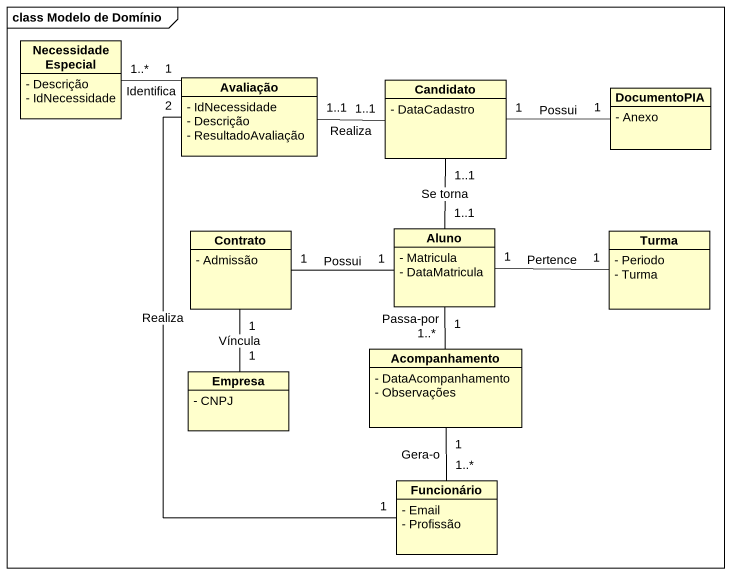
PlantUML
@startuml
mainframe class Modelo de Domínio
hide circle
hide empty members
skinparam classAttributeIconSize 0
class "Necessidade Especial" as Necessidade_Especial {
  - Descrição
  - IdNecessidade
}
class Avaliação {
  - IdNecessidade
  - Descrição
  - ResultadoAvaliação
}
class Candidato {
  - DataCadastro
}
class DocumentoPIA {
  - Anexo
}
class Contrato {
  - Admissão
}
class Aluno {
  - Matricula
  - DataMatricula
}
class Turma {
  - Periodo
  - Turma
}
class Empresa {
  - CNPJ
}
class Acompanhamento {
  - DataAcompanhamento
  - Observações
}
class Funcionário {
  - Email
  - Profissão
}
Necessidade_Especial "1..*" -right- "1" Avaliação : Identifica
Candidato "1..1" -left- "1..1" Avaliação : Realiza
Candidato "1" -right- "1" DocumentoPIA : Possui
Candidato "1..1" -- "1..1" Aluno : Se torna
Contrato "1" -- "1" Empresa : Víncula
Aluno "1" -left- "1" Contrato : Possui
Aluno "1" -right- "1" Turma : Pertence
Aluno "1" -- "1..*" Acompanhamento : Passa-por
Acompanhamento "1" -- "1..*" Funcionário : Gera-o
Funcionário "1" -up- "2" Avaliação : Realiza
@enduml
